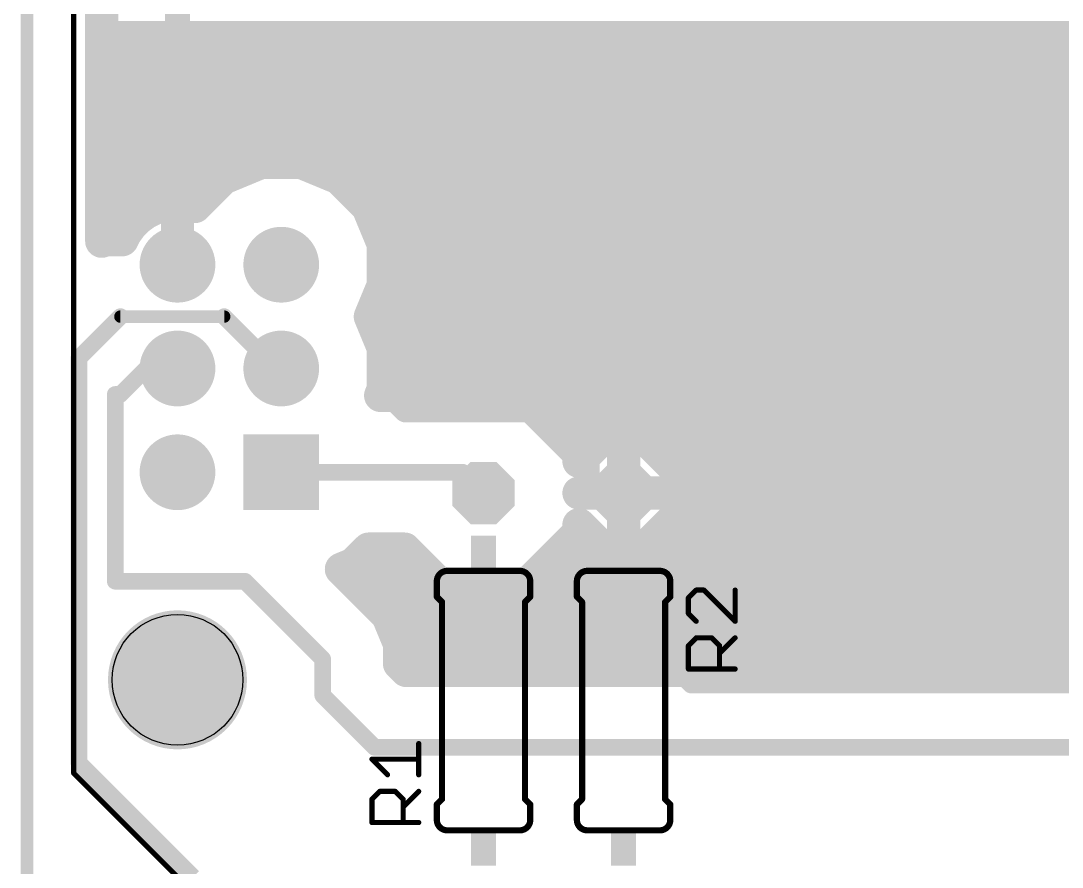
# Model space of a CAD drawing. Extents: x 0.2 to 70.4, y 8.5 to 70.6.
# Drawn here: x 0.23 to 25.72, y 30.09 to 50.8 of the extents above; entities that cross this region are included whole.
import ezdxf

# ---------------------------------------------------------------- set-up
doc = ezdxf.new("R2010")
doc.units = 0
for name, color, linetype in [('16', 175, 'CONTINUOUS'), ('17', 82, 'CONTINUOUS'), ('20', 213, 'CONTINUOUS'), ('21', 253, 'CONTINUOUS'), ('25', 253, 'CONTINUOUS'), ('29', 253, 'CONTINUOUS'), ('30', 253, 'CONTINUOUS')]:
    doc.layers.add(name, color=color, linetype=linetype)

# ---------------------------------------------------------------- blocks, each defined once
blk = doc.blocks.new('RECT')
blk.add_solid([(-0.5, -0.5), (0.5, -0.5), (-0.5, 0.5), (0.5, 0.5)])
blk = doc.blocks.new('OCTAGONP')
at = {"const_width": 0.5}
blk.add_lwpolyline([(-0.25, -0.1036), (-0.25, 0.1036), (-0.1036, 0.25), (0.1036, 0.25), (0.25, 0.1036), (0.25, -0.1036), (0.1036, -0.25), (-0.1036, -0.25), (-0.25, -0.1036), (-0.25, 0.1036)], dxfattribs=at)
blk = doc.blocks.new('SQUAREP')
blk.add_solid([(-0.5, -0.5), (0.5, -0.5), (-0.5, 0.5), (0.5, 0.5)])
blk = doc.blocks.new('ROUNDP')
at = {"const_width": 0.5}
blk.add_lwpolyline([(0, -0.25, 1), (0, 0.25, 1), (0, -0.25)], format="xyb", dxfattribs=at)

msp = doc.modelspace()

# ---------------------------------------------------------------- linework, layer by layer
at = {"layer": '16'}
for points, const_width in [([(2.2098, 45.4061), (2.2098, 59.898)], 0.8128), ([(4.064, 47.371), (4.064, 56.642)], 0.6096), ([(2.2098, 50.3936), (58.2422, 50.3936)], 0.8128), ([(2.2098, 49.5808), (58.2422, 49.5808)], 0.8128), ([(2.2098, 48.768), (58.2422, 48.768)], 0.8128), ([(2.2098, 47.9552), (58.2422, 47.9552)], 0.8128), ([(6.1063, 47.3329), (5.1868, 46.952)], 0.8128), ([(7.1017, 47.3329), (6.1063, 47.3329)], 0.8128), ([(8.0212, 46.952), (7.1017, 47.3329)], 0.8128), ([(2.2098, 47.1424), (5.6464, 47.1424)], 0.8128), ([(4.064, 44.831), (4.064, 47.371)], 0.6096), ([(8.128, 47.371), (4.064, 47.371)], 0.6096), ([(7.5616, 47.1424), (58.2422, 47.1424)], 0.8128), ([(9.144, 46.355), (8.128, 47.371)], 0.6096), ([(5.1868, 46.952), (4.4898, 46.255)], 0.8128), ([(8.725, 46.2482), (8.0212, 46.952)], 0.8128), ([(2.2098, 46.3296), (4.5644, 46.3296)], 0.8128), ([(3.7161, 46.2803), (3.4936, 46.208)], 0.8128), ([(3.9471, 46.3169), (3.7161, 46.2803)], 0.8128), ([(4.064, 46.3169), (3.9471, 46.3169)], 0.8128), ([(4.1809, 46.3169), (4.064, 46.3169)], 0.8128), ([(4.064, 46.3169), (4.064, 45.3898)], 0.8128), ([(4.064, 45.3898), (4.064, 46.3169)], 0.8128), ([(4.4119, 46.2803), (4.1809, 46.3169)], 0.8128), ([(4.4898, 46.255), (4.4119, 46.2803)], 0.8128), ([(8.6436, 46.3296), (58.2422, 46.3296)], 0.8128), ([(9.144, 41.783), (9.144, 46.355)], 0.6096), ([(3.2852, 46.1019), (3.096, 45.9644)], 0.8128), ([(3.4936, 46.208), (3.2852, 46.1019)], 0.8128), ([(9.1059, 45.3287), (8.725, 46.2482)], 0.8128), ([(2.9306, 45.799), (2.7931, 45.6098)], 0.8128), ([(3.096, 45.9644), (2.9306, 45.799)], 0.8128), ([(2.2098, 45.5168), (2.7458, 45.5168)], 0.8128), ([(2.7931, 45.6098), (2.7069, 45.4406)], 0.8128), ([(4.064, 45.5168), (4.064, 45.5168)], 0.8128), ([(9.028, 45.5168), (58.2422, 45.5168)], 0.8128), ([(2.2931, 45.4406), (2.2098, 45.4061)], 0.8128), ([(2.7069, 45.4406), (2.2931, 45.4406)], 0.8128), ([(4.064, 45.3898), (4.064, 45.3898)], 0.8128), ([(9.1059, 44.3333), (9.1059, 45.3287)], 0.8128), ([(9.1059, 44.704), (58.2422, 44.704)], 0.8128), ([(8.786, 43.561), (9.1059, 44.3333)], 0.8128), ([(8.9228, 43.8912), (58.2422, 43.8912)], 0.8128), ([(9.1059, 42.7887), (8.786, 43.561)], 0.8128), ([(2.667, 43.561), (1.651, 42.545)], 0.4064), ([(5.207, 43.561), (2.667, 43.561)], 0.3048), ([(6.477, 42.291), (5.207, 43.561)], 0.4064), ([(8.9859, 43.0784), (58.2422, 43.0784)], 0.8128), ([(9.1059, 41.7933), (9.1059, 42.7887)], 0.8128), ([(1.651, 42.545), (1.651, 32.639)], 0.4064), ([(9.1059, 42.2656), (58.2422, 42.2656)], 0.8128), ([(3.302, 42.291), (2.667, 41.656)], 0.4064), ([(4.064, 42.291), (3.302, 42.291)], 0.4064), ([(6.604, 42.291), (6.477, 42.291)], 0.4064), ([(9.0385, 41.6306), (9.1059, 41.7933)], 0.8128), ([(9.652, 41.275), (9.144, 41.783)], 0.6096), ([(2.667, 41.656), (2.54, 41.656)], 0.4064), ([(2.54, 41.656), (2.54, 37.084)], 0.4064), ([(11.4229, 41.6306), (9.0385, 41.6306)], 0.8128), ([(11.5455, 41.5798), (11.4229, 41.6306)], 0.8128), ([(12.5249, 41.5798), (11.5455, 41.5798)], 0.8128), ([(13.8938, 40.2109), (12.5249, 41.5798)], 0.8128), ([(12.6519, 41.4528), (58.2422, 41.4528)], 0.8128), ([(13.208, 41.275), (9.652, 41.275)], 0.6096), ([(14.097, 40.386), (13.208, 41.275)], 0.6096), ([(13.4647, 40.64), (58.2422, 40.64)], 0.8128), ([(14.4389, 40.5638), (13.8938, 40.0187)], 0.8128), ([(14.986, 40.5638), (14.4389, 40.5638)], 0.8128), ([(15.5331, 40.5638), (14.986, 40.5638)], 0.8128), ([(14.986, 40.5638), (14.986, 39.243)], 0.8128), ([(14.986, 39.243), (14.986, 40.5638)], 0.8128), ([(16.3068, 39.7901), (15.5331, 40.5638)], 0.8128), ([(13.8938, 40.0187), (13.8938, 40.2109)], 0.8128), ([(14.097, 39.243), (14.097, 40.386)], 0.6096), ([(14.986, 39.8272), (14.986, 39.8272)], 0.8128), ([(16.2697, 39.8272), (58.2422, 39.8272)], 0.8128), ([(16.3068, 39.243), (16.3068, 39.7901)], 0.8128), ([(6.604, 39.751), (11.049, 39.751)], 0.4064), ([(11.049, 39.751), (11.557, 39.243)], 0.4064), ([(13.8938, 39.243), (13.8938, 39.243)], 0.8128), ([(13.8938, 39.243), (14.986, 39.243)], 0.8128), ([(14.986, 39.243), (13.8938, 39.243)], 0.8128), ([(14.986, 39.243), (14.986, 39.243)], 0.8128), ([(14.986, 37.9222), (14.986, 39.243)], 0.8128), ([(14.986, 39.243), (14.986, 39.243)], 0.8128), ([(14.986, 39.243), (14.986, 37.9222)], 0.8128), ([(16.3068, 39.243), (14.986, 39.243)], 0.8128), ([(14.986, 39.243), (14.986, 39.243)], 0.8128), ([(14.986, 39.243), (16.3068, 39.243)], 0.8128), ([(14.986, 39.243), (14.986, 39.243)], 0.8128), ([(16.3068, 38.6959), (16.3068, 39.243)], 0.8128), ([(14.986, 39.0144), (14.986, 39.0144)], 0.8128), ([(14.986, 39.243), (14.986, 36.195)], 0.4064), ([(16.3068, 39.0144), (58.2422, 39.0144)], 0.8128), ([(15.5331, 37.9222), (16.3068, 38.6959)], 0.8128), ([(13.8938, 38.2751), (13.8938, 38.4673)], 0.8128), ([(13.8938, 38.4673), (14.4389, 37.9222)], 0.8128), ([(12.5249, 36.9062), (13.8938, 38.2751)], 0.8128), ([(13.8203, 38.2016), (14.1595, 38.2016)], 0.8128), ([(14.986, 38.2016), (14.986, 38.2016)], 0.8128), ([(15.8125, 38.2016), (58.2422, 38.2016)], 0.8128), ([(8.3791, 37.5043), (8.7462, 37.8714)], 0.8128), ([(8.7462, 37.8714), (9.6239, 37.8714)], 0.8128), ([(9.6239, 37.8714), (10.5891, 36.9062)], 0.8128), ([(14.4389, 37.9222), (14.986, 37.9222)], 0.8128), ([(14.986, 37.9222), (15.5331, 37.9222)], 0.8128), ([(8.0777, 37.3795), (8.3791, 37.5043)], 0.8128), ([(8.6847, 36.7724), (8.0777, 37.3795)], 0.8128), ([(8.1002, 37.3888), (10.1065, 37.3888)], 0.8128), ([(13.0075, 37.3888), (58.2422, 37.3888)], 0.8128), ([(2.54, 37.084), (5.715, 37.084)], 0.4064), ([(5.715, 37.084), (7.62, 35.179)], 0.4064), ([(10.5891, 36.9062), (12.5249, 36.9062)], 0.8128), ([(9.2134, 36.2437), (8.6847, 36.7724)], 0.8128), ([(8.8811, 36.576), (58.2422, 36.576)], 0.8128), ([(9.4996, 35.5529), (9.2134, 36.2437)], 0.8128), ([(14.986, 36.195), (16.637, 34.544)], 0.4064), ([(9.4125, 35.7632), (58.2422, 35.7632)], 0.8128), ([(9.4996, 35.0686), (9.4996, 35.5529)], 0.8128), ([(9.6686, 34.8996), (9.4996, 35.0686)], 0.8128), ([(7.62, 35.179), (7.62, 34.29)], 0.4064), ([(9.6178, 34.9504), (58.2422, 34.9504)], 0.8128), ([(28.0599, 34.8996), (9.6686, 34.8996)], 0.8128), ([(16.637, 34.544), (28.702, 34.544)], 0.4064), ([(7.62, 34.29), (8.89, 33.02)], 0.4064), ([(8.89, 33.02), (27.686, 33.02)], 0.4064), ([(1.651, 32.639), (4.445, 29.845)], 0.4064)]:
    msp.add_lwpolyline(points, dxfattribs=dict(at, const_width=const_width))
for points, const_width in [([(2.2098, 50.5968, 1), (2.2098, 50.1904)], 0.4064), ([(2.2098, 49.784, 1), (2.2098, 49.3776)], 0.4064), ([(2.2098, 48.9712, 1), (2.2098, 48.5648)], 0.4064), ([(2.2098, 48.1584, 1), (2.2098, 47.752)], 0.4064), ([(6.1063, 47.5361, 1), (6.1063, 47.1297)], 0.4064), ([(6.1841, 47.1452, 1), (6.0286, 47.5206)], 0.4064), ([(7.1794, 47.5206, 1), (7.0239, 47.1452)], 0.4064), ([(7.1017, 47.1297, 1), (7.1017, 47.5361)], 0.4064), ([(2.2098, 47.3456, 1), (2.2098, 46.9392)], 0.4064), ([(4.2164, 47.371, 1), (3.9116, 47.371)], 0.3048), ([(4.064, 47.5234, 1), (4.064, 47.2186)], 0.3048), ([(3.9116, 47.371, 1), (4.2164, 47.371)], 0.3048), ([(5.6464, 46.9392, 1), (5.6464, 47.3456)], 0.4064), ([(7.5616, 47.3456, 1), (7.5616, 46.9392)], 0.4064), ([(8.2358, 47.4788, 1), (8.0202, 47.2632)], 0.3048), ([(8.128, 47.2186, 1), (8.128, 47.5234)], 0.3048), ([(5.109, 47.1397, 1), (5.2645, 46.7643)], 0.4064), ([(5.3305, 46.8083, 1), (5.0431, 47.0957)], 0.4064), ([(8.1649, 47.0957, 1), (7.8775, 46.8083)], 0.4064), ([(7.9434, 46.7643, 1), (8.099, 47.1397)], 0.4064), ([(2.2098, 46.5328, 1), (2.2098, 46.1264)], 0.4064), ([(3.6843, 46.481, 1), (3.7478, 46.0796)], 0.4064), ([(3.7788, 46.0871, 1), (3.6533, 46.4736)], 0.4064), ([(3.9471, 46.5201, 1), (3.9471, 46.1137)], 0.4064), ([(4.064, 46.5201, 1), (4.064, 46.1137)], 0.4064), ([(4.2672, 46.3169, 1), (3.8608, 46.3169)], 0.4064), ([(4.2672, 46.3169, 1), (3.8608, 46.3169)], 0.4064), ([(3.9788, 46.1162, 1), (3.9153, 46.5176)], 0.4064), ([(4.2127, 46.5176, 1), (4.1492, 46.1162)], 0.4064), ([(4.064, 46.1137, 1), (4.064, 46.5201)], 0.4064), ([(4.1809, 46.1137, 1), (4.1809, 46.5201)], 0.4064), ([(4.4747, 46.4736, 1), (4.3492, 46.0871)], 0.4064), ([(4.3802, 46.0796, 1), (4.4437, 46.481)], 0.4064), ([(4.5644, 46.1264, 1), (4.5644, 46.5328)], 0.4064), ([(8.6436, 46.5328, 1), (8.6436, 46.1264)], 0.4064), ([(9.2964, 46.355, 1), (8.9916, 46.355)], 0.3048), ([(3.193, 46.2829, 1), (3.3775, 45.9208)], 0.4064), ([(3.4047, 45.9375, 1), (3.1658, 46.2662)], 0.4064), ([(3.4308, 46.4013, 1), (3.5564, 46.0148)], 0.4064), ([(3.5859, 46.027, 1), (3.4014, 46.3891)], 0.4064), ([(4.3461, 46.3987, 1), (4.6335, 46.1113)], 0.4064), ([(4.427, 46.0618, 1), (4.5526, 46.4483)], 0.4064), ([(8.9127, 46.326, 1), (8.5373, 46.1704)], 0.4064), ([(8.5813, 46.1045, 1), (8.8687, 46.3919)], 0.4064), ([(9.0362, 46.2472, 1), (9.2518, 46.4628)], 0.3048), ([(3.095, 45.6796, 1), (2.7662, 45.9184)], 0.4064), ([(2.9766, 46.1288, 1), (3.2154, 45.8)], 0.4064), ([(3.2397, 45.8207, 1), (2.9523, 46.1081)], 0.4064), ([(2.2098, 45.72, 1), (2.2098, 45.3136)], 0.4064), ([(2.6288, 45.7292, 1), (2.9575, 45.4903)], 0.4064), ([(2.9742, 45.5175, 1), (2.6121, 45.702)], 0.4064), ([(2.7869, 45.9427, 1), (3.0743, 45.6553)], 0.4064), ([(2.7458, 45.3136, 1), (2.7458, 45.72)], 0.4064), ([(4.064, 45.72, 1), (4.064, 45.3136)], 0.4064), ([(4.064, 45.3136, 1), (4.064, 45.72)], 0.4064), ([(9.028, 45.72, 1), (9.028, 45.3136)], 0.4064), ([(2.132, 45.5938, 1), (2.2876, 45.2183)], 0.4064), ([(2.2931, 45.6438, 1), (2.2931, 45.2374)], 0.4064), ([(2.3709, 45.2529, 1), (2.2154, 45.6283)], 0.4064), ([(2.5259, 45.5328, 1), (2.888, 45.3483)], 0.4064), ([(2.7069, 45.2374, 1), (2.7069, 45.6438)], 0.4064), ([(4.064, 45.593, 1), (4.064, 45.1866)], 0.4064), ([(4.064, 45.1866, 1), (4.064, 45.593)], 0.4064), ([(9.3091, 45.3287, 1), (8.9027, 45.3287)], 0.4064), ([(2.0066, 45.4061, 1), (2.413, 45.4061)], 0.4064), ([(3.8608, 45.3898, 1), (4.2672, 45.3898)], 0.4064), ([(3.8608, 45.3898, 1), (4.2672, 45.3898)], 0.4064), ([(8.9182, 45.2509, 1), (9.2936, 45.4064)], 0.4064), ([(3.9116, 44.831, 1), (4.2164, 44.831)], 0.3048), ([(9.1059, 44.9072, 1), (9.1059, 44.5008)], 0.4064), ([(9.2936, 44.2556, 1), (8.9182, 44.4111)], 0.4064), ([(8.9027, 44.3333, 1), (9.3091, 44.3333)], 0.4064), ([(8.9228, 44.0944, 1), (8.9228, 43.688)], 0.4064), ([(8.9737, 43.6388, 1), (8.5982, 43.4832)], 0.4064), ([(2.7388, 43.4892, 1), (2.5952, 43.6328)], 0.2032), ([(2.667, 43.6372, 1), (2.667, 43.4848)], 0.1524), ([(5.2788, 43.6328, 1), (5.1352, 43.4892)], 0.2032), ([(5.207, 43.4848, 1), (5.207, 43.6372)], 0.1524), ([(8.5982, 43.6388, 1), (8.9737, 43.4832)], 0.4064), ([(8.9859, 43.2816, 1), (8.9859, 42.8752)], 0.4064), ([(9.3091, 42.7887, 1), (8.9027, 42.7887)], 0.4064), ([(8.9182, 42.7109, 1), (9.2936, 42.8664)], 0.4064), ([(1.7526, 42.545, 1), (1.5494, 42.545)], 0.2032), ([(1.5792, 42.6168, 1), (1.7228, 42.4732)], 0.2032), ([(9.1059, 42.4688, 1), (9.1059, 42.0624)], 0.4064), ([(3.302, 42.3926, 1), (3.302, 42.1894)], 0.2032), ([(3.3738, 42.2192, 1), (3.2302, 42.3628)], 0.2032), ([(4.064, 42.1894, 1), (4.064, 42.3926)], 0.2032), ([(6.477, 42.3926, 1), (6.477, 42.1894)], 0.2032), ([(6.4052, 42.2192, 1), (6.5488, 42.3628)], 0.2032), ([(6.604, 42.1894, 1), (6.604, 42.3926)], 0.2032), ([(9.2936, 41.7156, 1), (8.9182, 41.8711)], 0.4064), ([(9.2518, 41.8908, 1), (9.0362, 41.6752)], 0.3048), ([(2.54, 41.7576, 1), (2.54, 41.5544)], 0.2032), ([(2.6416, 41.656, 1), (2.4384, 41.656)], 0.2032), ([(2.5952, 41.7278, 1), (2.7388, 41.5842)], 0.2032), ([(2.667, 41.5544, 1), (2.667, 41.7576)], 0.2032), ([(9.0385, 41.8338, 1), (9.0385, 41.4274)], 0.4064), ([(8.8508, 41.7084, 1), (9.2262, 41.5528)], 0.4064), ([(8.9027, 41.7933, 1), (9.3091, 41.7933)], 0.4064), ([(8.9916, 41.783, 1), (9.2964, 41.783)], 0.3048), ([(11.5006, 41.8183, 1), (11.3451, 41.4429)], 0.4064), ([(11.5455, 41.783, 1), (11.5455, 41.3766)], 0.4064), ([(11.4229, 41.4274, 1), (11.4229, 41.8338)], 0.4064), ([(11.4678, 41.3921, 1), (11.6233, 41.7675)], 0.4064), ([(12.6686, 41.7235, 1), (12.3812, 41.4361)], 0.4064), ([(12.6519, 41.656, 1), (12.6519, 41.2496)], 0.4064), ([(12.5249, 41.3766, 1), (12.5249, 41.783)], 0.4064), ([(9.652, 41.4274, 1), (9.652, 41.1226)], 0.3048), ([(13.3158, 41.3828, 1), (13.1002, 41.1672)], 0.3048), ([(13.208, 41.1226, 1), (13.208, 41.4274)], 0.3048), ([(9.5442, 41.1672, 1), (9.7598, 41.3828)], 0.3048), ([(13.4647, 40.8432, 1), (13.4647, 40.4368)], 0.4064), ([(14.4389, 40.767, 1), (14.4389, 40.3606)], 0.4064), ([(14.5826, 40.4201, 1), (14.2952, 40.7075)], 0.4064), ([(14.986, 40.767, 1), (14.986, 40.3606)], 0.4064), ([(15.1892, 40.5638, 1), (14.7828, 40.5638)], 0.4064), ([(15.1892, 40.5638, 1), (14.7828, 40.5638)], 0.4064), ([(14.986, 40.3606, 1), (14.986, 40.767)], 0.4064), ([(15.6768, 40.7075, 1), (15.3894, 40.4201)], 0.4064), ([(15.5331, 40.3606, 1), (15.5331, 40.767)], 0.4064), ([(14.097, 40.2109, 1), (13.6906, 40.2109)], 0.4064), ([(13.7501, 40.0672, 1), (14.0375, 40.3546)], 0.4064), ([(14.2494, 40.386, 1), (13.9446, 40.386)], 0.3048), ([(13.9892, 40.2782, 1), (14.2048, 40.4938)], 0.3048), ([(13.7501, 40.1624, 1), (14.0375, 39.875)], 0.4064), ([(13.6906, 40.0187, 1), (14.097, 40.0187)], 0.4064), ([(14.986, 40.0304, 1), (14.986, 39.624)], 0.4064), ([(14.986, 39.624, 1), (14.986, 40.0304)], 0.4064), ([(16.2697, 40.0304, 1), (16.2697, 39.624)], 0.4064), ([(16.51, 39.7901, 1), (16.1036, 39.7901)], 0.4064), ([(16.1631, 39.6464, 1), (16.4505, 39.9338)], 0.4064), ([(6.604, 39.8526, 1), (6.604, 39.6494)], 0.2032), ([(11.1208, 39.8228, 1), (10.9772, 39.6792)], 0.2032), ([(11.049, 39.6494, 1), (11.049, 39.8526)], 0.2032), ([(14.097, 39.243, 1), (13.6906, 39.243)], 0.4064), ([(13.8938, 39.4462, 1), (13.8938, 39.0398)], 0.4064), ([(13.8938, 39.4462, 1), (13.8938, 39.0398)], 0.4064), ([(15.1892, 39.243, 1), (14.7828, 39.243)], 0.4064), ([(15.1892, 39.243, 1), (14.7828, 39.243)], 0.4064), ([(14.986, 39.4462, 1), (14.986, 39.0398)], 0.4064), ([(15.1892, 39.243, 1), (14.7828, 39.243)], 0.4064), ([(14.986, 39.4462, 1), (14.986, 39.0398)], 0.4064), ([(15.1892, 39.243, 1), (14.7828, 39.243)], 0.4064), ([(14.986, 39.4462, 1), (14.986, 39.0398)], 0.4064), ([(14.986, 39.4462, 1), (14.986, 39.0398)], 0.4064), ([(14.986, 39.0398, 1), (14.986, 39.4462)], 0.4064), ([(14.986, 39.0398, 1), (14.986, 39.4462)], 0.4064), ([(14.986, 39.0398, 1), (14.986, 39.4462)], 0.4064), ([(14.986, 39.0398, 1), (14.986, 39.4462)], 0.4064), ([(16.51, 39.243, 1), (16.1036, 39.243)], 0.4064), ([(16.3068, 39.0398, 1), (16.3068, 39.4462)], 0.4064), ([(16.3068, 39.0398, 1), (16.3068, 39.4462)], 0.4064), ([(11.4852, 39.1712, 1), (11.6288, 39.3148)], 0.2032), ([(13.6906, 39.243, 1), (14.097, 39.243)], 0.4064), ([(13.9446, 39.243, 1), (14.2494, 39.243)], 0.3048), ([(14.7828, 39.243, 1), (15.1892, 39.243)], 0.4064), ([(14.7828, 39.243, 1), (15.1892, 39.243)], 0.4064), ([(14.7828, 39.243, 1), (15.1892, 39.243)], 0.4064), ([(14.7828, 39.243, 1), (15.1892, 39.243)], 0.4064), ([(14.986, 39.2176, 1), (14.986, 38.8112)], 0.4064), ([(15.0876, 39.243, 1), (14.8844, 39.243)], 0.2032), ([(14.986, 38.8112, 1), (14.986, 39.2176)], 0.4064), ([(16.1036, 39.243, 1), (16.51, 39.243)], 0.4064), ([(16.3068, 39.2176, 1), (16.3068, 38.8112)], 0.4064), ([(16.4505, 38.5522, 1), (16.1631, 38.8396)], 0.4064), ([(14.097, 38.4673, 1), (13.6906, 38.4673)], 0.4064), ([(14.0375, 38.611, 1), (13.7501, 38.3236)], 0.4064), ([(16.1036, 38.6959, 1), (16.51, 38.6959)], 0.4064), ([(13.8203, 38.4048, 1), (13.8203, 37.9984)], 0.4064), ([(14.0375, 38.1314, 1), (13.7501, 38.4187)], 0.4064), ([(14.1595, 37.9984, 1), (14.1595, 38.4048)], 0.4064), ([(14.986, 38.4048, 1), (14.986, 37.9984)], 0.4064), ([(14.986, 37.9984, 1), (14.986, 38.4048)], 0.4064), ([(15.8125, 38.4048, 1), (15.8125, 37.9984)], 0.4064), ([(8.7462, 38.0746, 1), (8.7462, 37.6682)], 0.4064), ([(8.8899, 37.7277, 1), (8.6025, 38.0151)], 0.4064), ([(9.7675, 38.0151, 1), (9.4802, 37.7277)], 0.4064), ([(9.6239, 37.6682, 1), (9.6239, 38.0746)], 0.4064), ([(13.6906, 38.2751, 1), (14.097, 38.2751)], 0.4064), ([(14.4389, 38.1254, 1), (14.4389, 37.719)], 0.4064), ([(14.2952, 37.7785, 1), (14.5826, 38.0659)], 0.4064), ([(14.986, 38.1254, 1), (14.986, 37.719)], 0.4064), ([(14.986, 37.719, 1), (14.986, 38.1254)], 0.4064), ([(15.3894, 38.0659, 1), (15.6768, 37.7785)], 0.4064), ([(15.5331, 37.719, 1), (15.5331, 38.1254)], 0.4064), ([(14.7828, 37.9222, 1), (15.1892, 37.9222)], 0.4064), ([(14.7828, 37.9222, 1), (15.1892, 37.9222)], 0.4064), ([(7.9999, 37.5672, 1), (8.1554, 37.1917)], 0.4064), ([(8.2214, 37.5232, 1), (7.934, 37.2358)], 0.4064), ([(8.1002, 37.592, 1), (8.1002, 37.1856)], 0.4064), ([(8.2354, 37.648, 1), (8.5228, 37.3606)], 0.4064), ([(8.4569, 37.3166, 1), (8.3013, 37.692)], 0.4064), ([(10.1065, 37.1856, 1), (10.1065, 37.592)], 0.4064), ([(13.0075, 37.592, 1), (13.0075, 37.1856)], 0.4064), ([(2.54, 37.1856, 1), (2.54, 36.9824)], 0.2032), ([(5.7868, 37.1558, 1), (5.6432, 37.0122)], 0.2032), ([(5.715, 36.9824, 1), (5.715, 37.1856)], 0.2032), ([(10.5891, 37.1094, 1), (10.5891, 36.703)], 0.4064), ([(10.4454, 36.7625, 1), (10.7327, 37.0499)], 0.4064), ([(12.3812, 37.0499, 1), (12.6686, 36.7625)], 0.4064), ([(12.5249, 36.703, 1), (12.5249, 37.1094)], 0.4064), ([(2.4384, 37.084, 1), (2.6416, 37.084)], 0.2032), ([(8.8284, 36.9161, 1), (8.541, 36.6288)], 0.4064), ([(8.541, 36.6288, 1), (8.8284, 36.9161)], 0.4064), ([(8.8811, 36.7792, 1), (8.8811, 36.3728)], 0.4064), ([(9.4012, 36.3215, 1), (9.0257, 36.1659)], 0.4064), ([(9.0698, 36.1, 1), (9.3571, 36.3874)], 0.4064), ([(14.8844, 36.195, 1), (15.0876, 36.195)], 0.2032), ([(15.0578, 36.2668, 1), (14.9142, 36.1232)], 0.2032), ([(9.4125, 35.9664, 1), (9.4125, 35.56)], 0.4064), ([(9.7028, 35.5529, 1), (9.2964, 35.5529)], 0.4064), ([(9.3119, 35.4751, 1), (9.6873, 35.6306)], 0.4064), ([(9.6433, 35.2122, 1), (9.3559, 34.9249)], 0.4064), ([(7.7216, 35.179, 1), (7.5184, 35.179)], 0.2032), ([(7.5482, 35.1072, 1), (7.6918, 35.2508)], 0.2032), ([(9.2964, 35.0686, 1), (9.7028, 35.0686)], 0.4064), ([(9.6178, 35.1536, 1), (9.6178, 34.7472)], 0.4064), ([(9.6686, 35.1028, 1), (9.6686, 34.6964)], 0.4064), ([(9.5249, 34.7559, 1), (9.8122, 35.0433)], 0.4064), ([(16.637, 34.6456, 1), (16.637, 34.4424)], 0.2032), ([(16.5652, 34.4722, 1), (16.7088, 34.6158)], 0.2032), ([(7.6918, 34.3618, 1), (7.5482, 34.2182)], 0.2032), ([(7.5184, 34.29, 1), (7.7216, 34.29)], 0.2032), ([(8.89, 33.1216, 1), (8.89, 32.9184)], 0.2032), ([(8.8182, 32.9482, 1), (8.9618, 33.0918)], 0.2032), ([(1.5494, 32.639, 1), (1.7526, 32.639)], 0.2032), ([(1.7228, 32.7108, 1), (1.5792, 32.5672)], 0.2032)]:
    msp.add_lwpolyline(points, format="xyb", dxfattribs=dict(at, const_width=const_width))
at = {"layer": '20', "const_width": 0.3048}
msp.add_lwpolyline([(0.381, 70.485), (0.381, 8.636)], dxfattribs=at)
at = {"layer": '20'}
msp.add_circle((4.064, 34.671), 1.6002, dxfattribs=at)
at = {"layer": '21'}
for points, const_width in [([(1.524, 32.385), (1.524, 65.151)], 0.127), ([(12.446, 37.338), (10.668, 37.338)], 0.1524), ([(14.097, 37.338), (15.875, 37.338)], 0.1524), ([(10.414, 37.084), (10.414, 36.703)], 0.1524), ([(12.7, 37.084), (12.7, 36.703)], 0.1524), ([(13.843, 37.084), (13.843, 36.703)], 0.1524), ([(16.129, 37.084), (16.129, 36.703)], 0.1524), ([(10.541, 36.576), (10.414, 36.703)], 0.1524), ([(12.573, 36.576), (12.7, 36.703)], 0.1524), ([(13.97, 36.576), (13.843, 36.703)], 0.1524), ([(16.002, 36.576), (16.129, 36.703)], 0.1524), ([(10.541, 36.576), (10.541, 31.75)], 0.1524), ([(12.573, 36.576), (12.573, 31.75)], 0.1524), ([(13.97, 31.75), (13.97, 36.576)], 0.1524), ([(16.002, 31.75), (16.002, 36.576)], 0.1524), ([(4.064, 29.845), (1.524, 32.385)], 0.127), ([(10.541, 31.75), (10.414, 31.623)], 0.1524), ([(10.414, 31.242), (10.414, 31.623)], 0.1524), ([(12.573, 31.75), (12.7, 31.623)], 0.1524), ([(12.7, 31.242), (12.7, 31.623)], 0.1524), ([(13.97, 31.75), (13.843, 31.623)], 0.1524), ([(13.843, 31.242), (13.843, 31.623)], 0.1524), ([(16.002, 31.75), (16.129, 31.623)], 0.1524), ([(16.129, 31.242), (16.129, 31.623)], 0.1524), ([(12.446, 30.988), (10.668, 30.988)], 0.1524), ([(14.097, 30.988), (15.875, 30.988)], 0.1524)]:
    msp.add_lwpolyline(points, dxfattribs=dict(at, const_width=const_width))
for points, const_width in [([(10.668, 37.338, 0.4142), (10.414, 37.084)], 0.1524), ([(10.668, 37.3761, 1), (10.668, 37.2999)], 0.0762), ([(10.668, 37.2999, 1), (10.668, 37.3761)], 0.0762), ([(12.7, 37.084, 0.4142), (12.446, 37.338)], 0.1524), ([(12.446, 37.3761, 1), (12.446, 37.2999)], 0.0762), ([(12.446, 37.2999, 1), (12.446, 37.3761)], 0.0762), ([(14.097, 37.338, 0.4142), (13.843, 37.084)], 0.1524), ([(14.097, 37.3761, 1), (14.097, 37.2999)], 0.0762), ([(14.097, 37.2999, 1), (14.097, 37.3761)], 0.0762), ([(16.129, 37.084, 0.4142), (15.875, 37.338)], 0.1524), ([(15.875, 37.3761, 1), (15.875, 37.2999)], 0.0762), ([(15.875, 37.2999, 1), (15.875, 37.3761)], 0.0762), ([(10.4521, 37.084, 1), (10.3759, 37.084)], 0.0762), ([(10.3759, 37.084, 1), (10.4521, 37.084)], 0.0762), ([(12.7381, 37.084, 1), (12.6619, 37.084)], 0.0762), ([(12.6619, 37.084, 1), (12.7381, 37.084)], 0.0762), ([(13.8811, 37.084, 1), (13.8049, 37.084)], 0.0762), ([(13.8049, 37.084, 1), (13.8811, 37.084)], 0.0762), ([(16.1671, 37.084, 1), (16.0909, 37.084)], 0.0762), ([(16.0909, 37.084, 1), (16.1671, 37.084)], 0.0762), ([(10.3759, 36.703, 1), (10.4521, 36.703)], 0.0762), ([(10.4409, 36.7299, 1), (10.3871, 36.6761)], 0.0762), ([(12.6619, 36.703, 1), (12.7381, 36.703)], 0.0762), ([(12.7269, 36.6761, 1), (12.6731, 36.7299)], 0.0762), ([(13.8049, 36.703, 1), (13.8811, 36.703)], 0.0762), ([(13.8699, 36.7299, 1), (13.8161, 36.6761)], 0.0762), ([(16.0909, 36.703, 1), (16.1671, 36.703)], 0.0762), ([(16.1559, 36.6761, 1), (16.1021, 36.7299)], 0.0762), ([(10.5791, 36.576, 1), (10.5029, 36.576)], 0.0762), ([(10.5141, 36.5491, 1), (10.5679, 36.6029)], 0.0762), ([(12.6111, 36.576, 1), (12.5349, 36.576)], 0.0762), ([(12.5461, 36.6029, 1), (12.5999, 36.5491)], 0.0762), ([(14.0081, 36.576, 1), (13.9319, 36.576)], 0.0762), ([(13.9431, 36.5491, 1), (13.9969, 36.6029)], 0.0762), ([(16.0401, 36.576, 1), (15.9639, 36.576)], 0.0762), ([(15.9751, 36.6029, 1), (16.0289, 36.5491)], 0.0762), ([(1.5465, 32.4075, 1), (1.5015, 32.3625)], 0.0635), ([(1.4923, 32.385, 1), (1.5557, 32.385)], 0.0635), ([(10.4521, 31.623, 1), (10.3759, 31.623)], 0.0762), ([(10.3871, 31.6499, 1), (10.4409, 31.5961)], 0.0762), ([(10.5029, 31.75, 1), (10.5791, 31.75)], 0.0762), ([(10.5679, 31.7231, 1), (10.5141, 31.7769)], 0.0762), ([(12.5349, 31.75, 1), (12.6111, 31.75)], 0.0762), ([(12.5999, 31.7769, 1), (12.5461, 31.7231)], 0.0762), ([(12.7381, 31.623, 1), (12.6619, 31.623)], 0.0762), ([(12.6731, 31.5961, 1), (12.7269, 31.6499)], 0.0762), ([(13.8811, 31.623, 1), (13.8049, 31.623)], 0.0762), ([(13.8161, 31.6499, 1), (13.8699, 31.5961)], 0.0762), ([(13.9319, 31.75, 1), (14.0081, 31.75)], 0.0762), ([(13.9969, 31.7231, 1), (13.9431, 31.7769)], 0.0762), ([(15.9639, 31.75, 1), (16.0401, 31.75)], 0.0762), ([(16.0289, 31.7769, 1), (15.9751, 31.7231)], 0.0762), ([(16.1671, 31.623, 1), (16.0909, 31.623)], 0.0762), ([(16.1021, 31.5961, 1), (16.1559, 31.6499)], 0.0762), ([(10.414, 31.242, 0.4142), (10.668, 30.988)], 0.1524), ([(10.4521, 31.242, 1), (10.3759, 31.242)], 0.0762), ([(10.3759, 31.242, 1), (10.4521, 31.242)], 0.0762), ([(12.446, 30.988, 0.4142), (12.7, 31.242)], 0.1524), ([(12.7381, 31.242, 1), (12.6619, 31.242)], 0.0762), ([(12.6619, 31.242, 1), (12.7381, 31.242)], 0.0762), ([(13.843, 31.242, 0.4142), (14.097, 30.988)], 0.1524), ([(13.8811, 31.242, 1), (13.8049, 31.242)], 0.0762), ([(13.8049, 31.242, 1), (13.8811, 31.242)], 0.0762), ([(15.875, 30.988, 0.4142), (16.129, 31.242)], 0.1524), ([(16.1671, 31.242, 1), (16.0909, 31.242)], 0.0762), ([(16.0909, 31.242, 1), (16.1671, 31.242)], 0.0762), ([(10.668, 31.0261, 1), (10.668, 30.9499)], 0.0762), ([(10.668, 30.9499, 1), (10.668, 31.0261)], 0.0762), ([(12.446, 31.0261, 1), (12.446, 30.9499)], 0.0762), ([(12.446, 30.9499, 1), (12.446, 31.0261)], 0.0762), ([(14.097, 31.0261, 1), (14.097, 30.9499)], 0.0762), ([(14.097, 30.9499, 1), (14.097, 31.0261)], 0.0762), ([(15.875, 31.0261, 1), (15.875, 30.9499)], 0.0762), ([(15.875, 30.9499, 1), (15.875, 31.0261)], 0.0762)]:
    msp.add_lwpolyline(points, format="xyb", dxfattribs=dict(at, const_width=const_width))
at = {"layer": '25', "const_width": 0.127}
for points in [[(16.7632, 36.8678), (16.5725, 36.6771)], [(16.5725, 36.6771), (16.5725, 36.2958)], [(16.9538, 36.8678), (16.7632, 36.8678)], [(17.7165, 36.1051), (16.9538, 36.8678)], [(17.7165, 36.8678), (17.7165, 36.1051)], [(16.5725, 36.2958), (16.7632, 36.1051)], [(16.5725, 35.5077), (16.7632, 35.6984)], [(16.7632, 35.6984), (17.1445, 35.6984)], [(17.1445, 35.6984), (17.3352, 35.5077)], [(17.3352, 35.317), (17.7165, 35.6984)], [(16.5725, 34.9357), (16.5725, 35.5077)], [(17.3352, 35.5077), (17.3352, 34.9357)], [(17.7165, 34.9357), (16.5725, 34.9357)], [(9.9695, 32.3479), (9.9695, 33.1105)], [(9.2069, 32.3479), (8.8255, 32.7292)], [(8.8255, 32.7292), (9.9695, 32.7292)], [(8.8255, 31.7505), (9.0162, 31.9412)], [(9.0162, 31.9412), (9.3975, 31.9412)], [(9.3975, 31.9412), (9.5882, 31.7505)], [(9.5882, 31.5598), (9.9695, 31.9412)], [(8.8255, 31.1785), (8.8255, 31.7505)], [(9.5882, 31.7505), (9.5882, 31.1785)], [(9.9695, 31.1785), (8.8255, 31.1785)]]:
    msp.add_lwpolyline(points, dxfattribs=at)
at = {"layer": '25', "const_width": 0.0635}
for points in [[(16.6043, 36.6771, 1), (16.5408, 36.6771)], [(16.5501, 36.6995, 1), (16.595, 36.6546)], [(16.7632, 36.8995, 1), (16.7632, 36.836)], [(16.7856, 36.8453, 1), (16.7407, 36.8902)], [(16.9763, 36.8902, 1), (16.9314, 36.8453)], [(16.9538, 36.836, 1), (16.9538, 36.8995)], [(17.7482, 36.8678, 1), (17.6848, 36.8678)], [(16.595, 36.3182, 1), (16.5501, 36.2733)], [(16.5408, 36.2958, 1), (16.6043, 36.2958)], [(16.7407, 36.0826, 1), (16.7856, 36.1276)], [(17.6848, 36.1051, 1), (17.7482, 36.1051)], [(17.694, 36.0826, 1), (17.739, 36.1276)], [(16.7632, 35.7301, 1), (16.7632, 35.6666)], [(16.7856, 35.6759, 1), (16.7407, 35.7208)], [(17.167, 35.7208, 1), (17.1221, 35.6759)], [(17.1445, 35.6666, 1), (17.1445, 35.7301)], [(17.739, 35.6759, 1), (17.694, 35.7208)], [(16.6043, 35.5077, 1), (16.5408, 35.5077)], [(16.5501, 35.5301, 1), (16.595, 35.4852)], [(17.3669, 35.5077, 1), (17.3034, 35.5077)], [(17.3127, 35.4852, 1), (17.3576, 35.5301)], [(17.3127, 35.3395, 1), (17.3576, 35.2946)], [(16.5725, 34.9675, 1), (16.5725, 34.904)], [(16.5408, 34.9357, 1), (16.6043, 34.9357)], [(17.3034, 34.9357, 1), (17.3669, 34.9357)], [(17.7165, 34.904, 1), (17.7165, 34.9675)], [(10.0013, 33.1105, 1), (9.9377, 33.1105)], [(8.8255, 32.761, 1), (8.8255, 32.6975)], [(8.848, 32.7517, 1), (8.8031, 32.7068)], [(9.9695, 32.6975, 1), (9.9695, 32.761)], [(9.1844, 32.3254, 1), (9.2293, 32.3703)], [(9.9377, 32.3479, 1), (10.0013, 32.3479)], [(9.0162, 31.9729, 1), (9.0162, 31.9094)], [(9.0386, 31.9187, 1), (8.9937, 31.9636)], [(9.42, 31.9636, 1), (9.3751, 31.9187)], [(9.3975, 31.9094, 1), (9.3975, 31.9729)], [(9.992, 31.9187, 1), (9.947, 31.9636)], [(8.8573, 31.7505, 1), (8.7938, 31.7505)], [(8.8031, 31.7729, 1), (8.848, 31.728)], [(9.6199, 31.7505, 1), (9.5564, 31.7505)], [(9.5657, 31.728, 1), (9.6106, 31.7729)], [(9.5657, 31.5823, 1), (9.6106, 31.5374)], [(8.8255, 31.2103, 1), (8.8255, 31.1468)], [(8.7938, 31.1785, 1), (8.8573, 31.1785)], [(9.5564, 31.1785, 1), (9.6199, 31.1785)], [(9.9695, 31.1468, 1), (9.9695, 31.2103)]]:
    msp.add_lwpolyline(points, format="xyb", dxfattribs=at)
at = {"layer": '29', "const_width": 1.7018}
msp.add_lwpolyline([(4.064, 33.8201, 1), (4.064, 35.5219, 1), (4.064, 33.8201)], format="xyb", dxfattribs=at)
at = {"layer": '30', "const_width": 1.7018}
msp.add_lwpolyline([(4.064, 33.8201, 1), (4.064, 35.5219, 1), (4.064, 33.8201)], format="xyb", dxfattribs=at)

# ---------------------------------------------------------------- block references
at = {"layer": '17'}
for name, p, xscale, yscale, rotation in [('ROUNDP', (4.064, 44.831), 1.651, 1.651, 180), ('ROUNDP', (6.604, 44.831), 1.651, 1.651, 180), ('ROUNDP', (4.064, 42.291), 1.651, 1.651, 180), ('ROUNDP', (6.604, 42.291), 1.651, 1.651, 180), ('ROUNDP', (4.064, 39.751), 1.651, 1.651, 180), ('SQUAREP', (6.604, 39.751), 1.651, 1.651, 180), ('OCTAGONP', (11.557, 39.243), 1.3208, 1.3208, 90), ('OCTAGONP', (14.986, 39.243), 1.3208, 1.3208, 270)]:
    msp.add_blockref(name, p, dxfattribs=dict(at, xscale=xscale, yscale=yscale, rotation=rotation))
at = {"layer": '21', "xscale": 0.8636, "yscale": 0.6096}
for p, rotation in [((11.557, 37.7698), 90), ((14.986, 37.7698), 270), ((11.557, 30.5562), 90), ((14.986, 30.5562), 270)]:
    msp.add_blockref('RECT', p, dxfattribs=dict(at, rotation=rotation))
at = {"layer": '29'}
for name, p, xscale, yscale, rotation in [('ROUNDP', (4.064, 44.831), 1.8542, 1.8542, 180), ('ROUNDP', (6.604, 44.831), 1.8542, 1.8542, 180), ('ROUNDP', (4.064, 42.291), 1.8542, 1.8542, 180), ('ROUNDP', (6.604, 42.291), 1.8542, 1.8542, 180), ('ROUNDP', (4.064, 39.751), 1.8542, 1.8542, 180), ('SQUAREP', (6.604, 39.751), 1.8542, 1.8542, 180), ('OCTAGONP', (11.557, 39.243), 1.524, 1.524, 90), ('OCTAGONP', (14.986, 39.243), 1.524, 1.524, 270)]:
    msp.add_blockref(name, p, dxfattribs=dict(at, xscale=xscale, yscale=yscale, rotation=rotation))
at = {"layer": '30'}
for name, p, xscale, yscale, rotation in [('ROUNDP', (4.064, 44.831), 1.8542, 1.8542, 180), ('ROUNDP', (6.604, 44.831), 1.8542, 1.8542, 180), ('ROUNDP', (4.064, 42.291), 1.8542, 1.8542, 180), ('ROUNDP', (6.604, 42.291), 1.8542, 1.8542, 180), ('ROUNDP', (4.064, 39.751), 1.8542, 1.8542, 180), ('SQUAREP', (6.604, 39.751), 1.8542, 1.8542, 180), ('OCTAGONP', (11.557, 39.243), 1.524, 1.524, 90), ('OCTAGONP', (14.986, 39.243), 1.524, 1.524, 270)]:
    msp.add_blockref(name, p, dxfattribs=dict(at, xscale=xscale, yscale=yscale, rotation=rotation))

doc.saveas('drawing.dxf')
